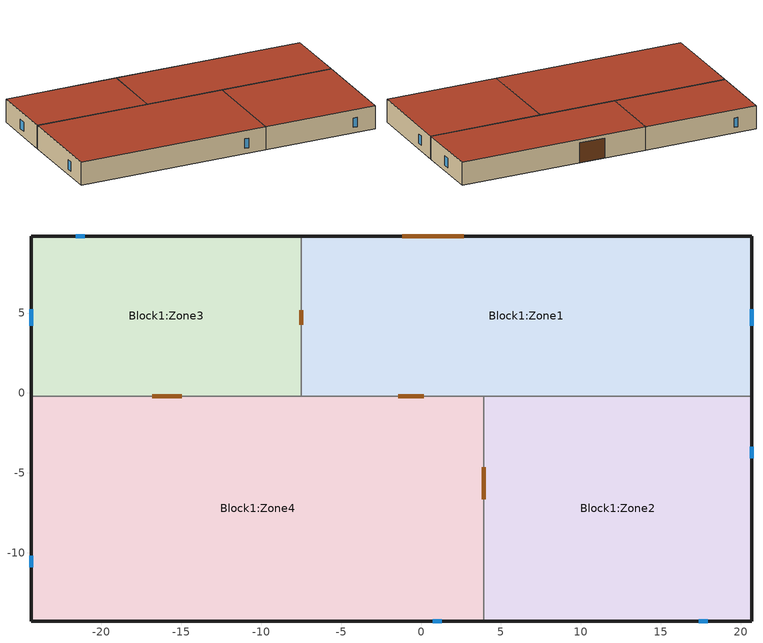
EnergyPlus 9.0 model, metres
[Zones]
Block1:Zone3
 floor ground (Project ground floor): -7.5,-0.19 -24.37,-0.19 -24.37,9.82 -7.5,9.82 z0
 wall outside (Project wall): -7.5,9.82 -24.37,9.82 -24.37,-0.19 z0:3.5
 wall to Block1:Zone1 (Project partition): -7.5,-0.19 -7.5,9.82 z0:3.5
 wall to Block1:Zone4 (Project partition): -24.37,-0.19 -7.5,-0.19 z0:3.5
 window x3 (1001): -21.05,9.82 -21.61,9.82 z0.84:2.26
 window (1001): -24.37,5.24 -24.37,4.2 z0.84:2.26
 door inside (Project internal door): -7.5,4.27 -7.5,5.16 z0:2.2; -16.82,-0.19 -14.96,-0.19 z0:2.94
 roof outside (Project flat roof): -24.37,-0.19 -7.5,-0.19 -7.5,9.82 -24.37,9.82 z3.5
Block1:Zone1
 floor ground (Project ground floor): 20.67,-0.19 -7.5,-0.19 -7.5,9.82 20.67,9.82 z0
 wall outside (Project wall): 20.67,-0.19 20.67,9.82 -7.5,9.82 z0:3.5
 wall to Block1:Zone4 (Project partition): -7.5,-0.19 3.91,-0.19 z0:3.5
 wall to Block1:Zone2 (Project partition): 3.91,-0.19 20.67,-0.19 z0:3.5
 window (1001): 20.67,4.2 20.67,5.24 z0.84:2.26
 door (Project external door): 2.67,9.82 -1.19,9.82 z0:3.02
 door inside (Project internal door): -1.44,-0.19 0.18,-0.19 z0:2.62
 roof outside (Project flat roof): -7.5,-0.19 20.67,-0.19 20.67,9.82 -7.5,9.82 z3.5
Block1:Zone4
 floor ground (Project ground floor): 3.91,-14.26 -24.37,-14.26 -24.37,-0.19 3.91,-0.19 z0
 wall outside (Project wall): -24.37,-0.19 -24.37,-14.26 3.91,-14.26 z0:3.5
 wall to Block1:Zone2 (Project partition): 3.91,-14.26 3.91,-0.19 z0:3.5
 window x2 (1001): -24.37,-10.19 -24.37,-10.9 z0.84:2.26
 window x5 (1001): 0.73,-14.26 1.3,-14.26 z0.84:2.26
 door inside (Project internal door): 3.91,-6.66 3.91,-4.65 z0:2.99
 roof outside (Project flat roof): -24.37,-14.26 3.91,-14.26 3.91,-0.19 -24.37,-0.19 z3.5
Block1:Zone2
 floor ground (Project ground floor): 20.67,-14.26 3.91,-14.26 3.91,-0.19 20.67,-0.19 z0
 wall outside (Project wall): 3.91,-14.26 20.67,-14.26 20.67,-0.19 z0:3.5
 window x2 (1001): 20.67,-4.07 20.67,-3.35 z0.84:2.26
 window x3 (1001): 17.37,-14.26 17.93,-14.26 z0.84:2.26
 roof outside (Project flat roof): 3.91,-14.26 20.67,-14.26 20.67,-0.19 3.91,-0.19 z3.5
[Site:Location]
lab_part1 (O1-O1:31-12)  (01-01:31-12): Latitude {deg}=45.22; Longitude {deg}=7.65; Time Zone {hr}=1; Elevation {m}=287
[Site:GroundTemperature:BuildingSurface]
18, 18, 18, 18, 18, 18, 18, 18, 18, 18, 18, 18
[Site:GroundTemperature:Deep]
14, 14, 14, 14, 14, 14, 14, 14, 14, 14, 14, 14
[Site:GroundTemperature:Shallow]
14, 14, 14, 14, 14, 14, 14, 14, 14, 14, 14, 14
[Site:GroundTemperature:FCfactorMethod]
1.99, 1.11, 2.67, 5.12, 11.52, 16.46, 19.79, 20.81, 19.08, 15.24, 10.12, 5.36
[Site:GroundReflectance]
0.2, 0.2, 0.2, 0.2, 0.2, 0.2, 0.2, 0.2, 0.2, 0.2, 0.2, 0.2
[Site:GroundReflectance:SnowModifier]
2, 2
[SizingPeriod:DesignDay] Day of Month=15; Humidity Condition Type=WetBulb; Barometric Pressure {Pa}=97924.4; Wind Direction {deg}=0; Rain Indicator=No; Snow Indicator=No
Name | Month | Day Type | Maximum Dry-Bulb Temperature {C} | Daily Dry-Bulb Temperature Range {deltaC} | Wetbulb or DewPoint at Maximum Dry-Bulb {C} | Wind Speed {m/s} | Daylight Saving Time Indicator | Solar Model Indicator | Sky Clearness
Summer Design Day in lab_part1 (O1-O1:31-12) Jul | 7 | SummerDesignDay | 32.1 | 11 | 22.8 | 0 | Yes | ASHRAEClearSky | 0.98
Summer Design Day in lab_part1 (O1-O1:31-12) Aug | 8 | SummerDesignDay | 32.8 | 11.5 | 23.5 | 0 | Yes | ASHRAEClearSky | 0.98
Summer Design Day in lab_part1 (O1-O1:31-12) Sep | 9 | SummerDesignDay | 29 | 11.5 | 20.2 | 0 | Yes | ASHRAEClearSky | 0.98
Winter Design Day in lab_part1 (O1-O1:31-12) | 1 | WinterDesignDay | -5.9 | 0 | -5.9 | 8.5 | No |  | 0
[Building]
Building: North Axis {deg}=0; Terrain=Suburbs; Loads Convergence Tolerance Value=.04; Temperature Convergence Tolerance Value {deltaC}=.4; Solar Distribution=FullExterior; Maximum Number of Warmup Days=25; Minimum Number of Warmup Days=6
[Material:NoMass] Roughness=Rough; Thermal Absorptance=0.9; Solar Absorptance=0.7; Visible Absorptance=0.7
Name | Thermal Resistance {m2-K/W}
3_RVAL_3 | .18
5_RVAL_2 | .15
[Construction]
Project ground floor: Urea Formaldehyde Foam_O.O869, Cast Concrete_O.1, Floor/Roof Screed_O.O7, Timber Flooring_O.O3
Project flat roof: Asphalt 1_O.O1, MW Glass Wool (rolls)_O.1445, 3_RVAL_3, Plasterboard_O.O13
Project partition: Gypsum Plasterboard_O.O25, 5_RVAL_2, Gypsum Plasterboard_O.O25
Project internal door; Project external door: Painted Oak_O.O35
Project wall: Brickwork Outer_O.1, XPS Extruded Polystyrene  - CO2 Blowing_O.O795, Concrete Block (Medium)_O.1, Gypsum Plastering_O.O13
1001: 3, 1001, 3, 1001, 3
[WindowMaterial:Gas]
1001: Gas Type=Air; Thickness {m}=.006
[WindowMaterial:Glazing]
3: Optical Data Type=SpectralAverage; Thickness {m}=.006; Solar Transmittance at Normal Incidence=.775; Front Side Solar Reflectance at Normal Incidence=.071; Back Side Solar Reflectance at Normal Incidence=.071; Visible Transmittance at Normal Incidence=.881; Front Side Visible Reflectance at Normal Incidence=.08; Back Side Visible Reflectance at Normal Incidence=.08; Infrared Transmittance at Normal Incidence=0; Front Side Infrared Hemispherical Emissivity=.84; Back Side Infrared Hemispherical Emissivity=.84; Conductivity {W/m-K}=.9; Dirt Correction Factor for Solar and Visible Transmittance=1
[Material] Roughness=Rough; Thermal Absorptance=0.9
Name | Thickness {m} | Conductivity {W/m-K} | Density {kg/m3} | Specific Heat {J/kg-K} | Solar Absorptance | Visible Absorptance
Urea Formaldehyde Foam_O.O869 | .0869 | 0.04 | 10 | 1400 | 0.6 | 0.6
Cast Concrete_O.1 | .1 | 1.13 | 2000 | 1000 | 0.6 | 0.6
Floor/Roof Screed_O.O7 | .07 | 0.41 | 1200 | 840 | 0.73 | 0.73
Timber Flooring_O.O3 | .03 | 0.14 | 650 | 1200 | 0.78 | 0.78
Asphalt 1_O.O1 | .01 | 0.7 | 2100 | 1000 | 0.85 | 0.9
MW Glass Wool (rolls)_O.1445 | .1445 | 0.04 | 12 | 840 | 0.6 | 0.6
Plasterboard_O.O13 | .013 | 0.25 | 2800 | 896 | 0.5 | 0.5
Gypsum Plasterboard_O.O25 | .025 | 0.25 | 900 | 1000 | 0.5 | 0.5
Painted Oak_O.O35 | .035 | 0.19 | 700 | 2390 | 0.5 | 0.5
Brickwork Outer_O.1 | .1 | 0.84 | 1700 | 800 | 0.7 | 0.7
XPS Extruded Polystyrene  - CO2 Blowing_O.O795 | .0795 | 0.034 | 35 | 1400 | 0.6 | 0.6
Concrete Block (Medium)_O.1 | .1 | 0.51 | 1400 | 1000 | 0.6 | 0.6
Gypsum Plastering_O.O13 | .013 | 0.4 | 1000 | 1000 | 0.5 | 0.5
[Zone] Type=1; Multiplier=1; Zone Inside Convection Algorithm=TARP; Part of Total Floor Area=Yes
Name | Volume {m3} | Floor Area {m2}
Block1:Zone3 | 554.6505 | 158.4716
Block1:Zone1 | 935.1362 | 267.1818
Block1:Zone4 | 1334.91 | 381.4023
Block1:Zone2 | 783.4269 | 223.8363
[PEOPLE] Number of People Calculation Method=People/Area; Fraction Radiant=.3; Sensible Heat Fraction=AutoCalculate; Carbon Dioxide Generation Rate {m3/s-W}=3.82e-08; Enable ASHRAE 55 Comfort Warnings=No; Mean Radiant Temperature Calculation Type=ZoneAveraged; Work Efficiency Schedule=Work efficiency; Clothing Insulation Calculation Method=ClothingInsulationSchedule; Air Velocity Schedule=AirVelocitySchedule
Name | Zone or ZoneList | Number of People Schedule | People per Zone Floor Area {person/m2} | Activity Level Schedule | Clothing Insulation Schedule
People Block1:Zone3 | Block1:Zone3 | Dwell_DomCommonAreas_Occ | 0.019646 | Activity Schedule 66 | Clothing Schedule 66
People Block1:Zone1 | Block1:Zone1 | Dwell_DomKitchen_Occ | 0.0237037 | Activity Schedule 73 | Clothing Schedule 73
People Block1:Zone4 | Block1:Zone4 | Dwell_DomCommonAreas_Occ | 0.019646 | Activity Schedule 81 | Clothing Schedule 81
People Block1:Zone2 | Block1:Zone2 | Dwell_DomCommonAreas_Occ | 0.019646 | Activity Schedule 89 | Clothing Schedule 89
[Lights] Design Level Calculation Method=Watts/Area; Return Air Fraction=0; Fraction Radiant=.42; Fraction Visible=.18; Fraction Replaceable=1
Name | Zone or ZoneList | Schedule | Watts per Zone Floor Area {W/m2}
Block1:Zone3 | Block1:Zone3 | Dwell_DomCommonAreas_Light | 5
Block1:Zone1 | Block1:Zone1 | Dwell_DomKitchen_Light | 15
Block1:Zone4 | Block1:Zone4 | Dwell_DomCommonAreas_Light | 5
Block1:Zone2 | Block1:Zone2 | Dwell_DomCommonAreas_Light | 5
[OtherEquipment] Fuel Type=Electricity; Design Level Calculation Method=Watts/Area; Fraction Latent=0; Fraction Radiant=.2; Fraction Lost=0; Carbon Dioxide Generation Rate {m3/s-W}=0
Name | Zone or ZoneList | Schedule | Power per Zone Floor Area {W/m2}
Block1:Zone3 Equipment gain 1 | Block1:Zone3 | Dwell_DomCommonAreas_Equip | 2.16
Block1:Zone1 Equipment gain 1 | Block1:Zone1 | Dwell_DomKitchen_Equip | 30.28
Block1:Zone4 Equipment gain 1 | Block1:Zone4 | Dwell_DomCommonAreas_Equip | 2.16
Block1:Zone2 Equipment gain 1 | Block1:Zone2 | Dwell_DomCommonAreas_Equip | 2.16
[ZoneInfiltration:DesignFlowRate] Schedule=On 24/7; Design Flow Rate Calculation Method=Flow/zone; Constant Term Coefficient=1; Temperature Term Coefficient=0; Velocity Term Coefficient=0; Velocity Squared Term Coefficient=0
Name | Zone or ZoneList | Design Flow Rate {m3/s}
Block1:Zone3 Infiltration | Block1:Zone3 | .107849
Block1:Zone1 Infiltration | Block1:Zone1 | .181832
Block1:Zone4 Infiltration | Block1:Zone4 | .259565
Block1:Zone2 Infiltration | Block1:Zone2 | .152333
[ZoneVentilation:DesignFlowRate] Design Flow Rate Calculation Method=Flow/zone; Ventilation Type=NATURAL; Fan Pressure Rise {Pa}=0; Fan Total Efficiency=1; Constant Term Coefficient=1; Temperature Term Coefficient=0; Velocity Term Coefficient=0; Velocity Squared Term Coefficient=0; Minimum Indoor Temperature {C}=24; Maximum Indoor Temperature {C}=100; Delta Temperature {deltaC}=0; Minimum Outdoor Temperature {C}=-100; Maximum Outdoor Temperature {C}=100; Maximum Wind Speed {m/s}=40
Name | Zone or ZoneList | Schedule | Design Flow Rate {m3/s}
Block1:Zone3 Nat Vent | Block1:Zone3 | Dwell_DomCommonAreas_Occ | .770348
Block1:Zone1 Nat Vent | Block1:Zone1 | Dwell_DomKitchen_Occ | 1.2988
Block1:Zone4 Nat Vent | Block1:Zone4 | Dwell_DomCommonAreas_Occ | 1.854039
Block1:Zone2 Nat Vent | Block1:Zone2 | Dwell_DomCommonAreas_Occ | 1.088093
[WaterUse:Equipment]
DHW Block1:Zone1: Peak Flow Rate {m3/s}=2.05074e-05; Flow Rate Fraction Schedule=Dwell_DomKitchen_Occ; Target Temperature Schedule=DHW Supply Temperature Block1:Zone1; Hot Water Supply Temperature Schedule=DHW Supply Temperature Block1:Zone1; Cold Water Supply Temperature Schedule=DHW Mains Temperature Block1:Zone1; Zone=Block1:Zone1
[Sizing:Zone] Zone Cooling Design Supply Air Temperature Input Method=SupplyAirTemperature; Zone Cooling Design Supply Air Temperature {C}=12; Zone Cooling Design Supply Air Temperature Difference {deltaC}=0; Zone Heating Design Supply Air Temperature Input Method=SupplyAirTemperature; Zone Heating Design Supply Air Temperature {C}=35; Zone Heating Design Supply Air Temperature Difference {deltaC}=0; Zone Cooling Design Supply Air Humidity Ratio {kgWater/kgDryAir}=0.0077; Zone Heating Design Supply Air Humidity Ratio {kgWater/kgDryAir}=0.0156; Zone Heating Sizing Factor=1.25; Zone Cooling Sizing Factor=1.15; Cooling Design Air Flow Method=DesignDay; Cooling Minimum Air Flow Fraction=0; Heating Design Air Flow Method=DesignDay
Name | Design Specification Outdoor Air Object | Design Specification Zone Air Distribution Object
Block1:Zone3 | Block1:Zone3 | Block1:Zone3
Block1:Zone1 | Block1:Zone1 | Block1:Zone1
Block1:Zone4 | Block1:Zone4 | Block1:Zone4
Block1:Zone2 | Block1:Zone2 | Block1:Zone2
[DesignSpecification:ZoneAirDistribution] Zone Air Distribution Effectiveness in Cooling Mode=1; Zone Air Distribution Effectiveness in Heating Mode=1
Block1:Zone3; Block1:Zone1; Block1:Zone4; Block1:Zone2
[DesignSpecification:OutdoorAir] Outdoor Air Method=Sum; Outdoor Air Flow per Zone Floor Area {m3/s-m2}=0; Outdoor Air Flow per Zone {m3/s}=0; Outdoor Air Flow Air Changes per Hour {1/hr}=0
Name | Outdoor Air Flow per Person {m3/s-person} | Outdoor Air Schedule
Block1:Zone3; Block1:Zone4; Block1:Zone2 | .01 | Dwell_DomCommonAreas_Occ
Block1:Zone1 | .012 | Dwell_DomKitchen_Occ
[ZoneControl:Thermostat] Control Type Schedule=Zone Control Type Sched
Name | Zone or ZoneList | Control 1
Block1:Zone3 Thermostat | Block1:Zone3 | Dual Setpoint - Zone Block1:Zone3
Block1:Zone1 Thermostat | Block1:Zone1 | Dual Setpoint - Zone Block1:Zone1
Block1:Zone4 Thermostat | Block1:Zone4 | Dual Setpoint - Zone Block1:Zone4
Block1:Zone2 Thermostat | Block1:Zone2 | Dual Setpoint - Zone Block1:Zone2
[ThermostatSetpoint:DualSetpoint]
Name | Heating Setpoint Temperature Schedule | Cooling Setpoint Temperature Schedule
Dual Setpoint - Zone Block1:Zone3 | Block1:Zone3 Heating Setpoint Schedule | Block1:Zone3 Cooling SP Sch
Dual Setpoint - Zone Block1:Zone1 | Block1:Zone1 Heating Setpoint Schedule | Block1:Zone1 Cooling SP Sch
Dual Setpoint - Zone Block1:Zone4 | Block1:Zone4 Heating Setpoint Schedule | Block1:Zone4 Cooling SP Sch
Dual Setpoint - Zone Block1:Zone2 | Block1:Zone2 Heating Setpoint Schedule | Block1:Zone2 Cooling SP Sch
[Zone equipment]
Block1:Zone3: Block1:Zone3 Ideal Loads Air
Block1:Zone1: Block1:Zone1 Ideal Loads Air
Block1:Zone4: Block1:Zone4 Ideal Loads Air
Block1:Zone2: Block1:Zone2 Ideal Loads Air
[ZoneHVAC:IdealLoadsAirSystem] Maximum Heating Supply Air Temperature {C}=35; Minimum Cooling Supply Air Temperature {C}=12; Maximum Heating Supply Air Humidity Ratio {kgWater/kgDryAir}=0.0156; Minimum Cooling Supply Air Humidity Ratio {kgWater/kgDryAir}=0.0077; Heating Limit=LimitCapacity; Maximum Heating Air Flow Rate {m3/s}=Autosize; Maximum Sensible Heating Capacity {W}=Autosize; Cooling Limit=LimitFlowRateAndCapacity; Maximum Cooling Air Flow Rate {m3/s}=Autosize; Maximum Total Cooling Capacity {W}=Autosize; Dehumidification Control Type=None; Humidification Control Type=None; Outdoor Air Economizer Type=NoEconomizer; Heat Recovery Type=None
Name | Heating Availability Schedule | Cooling Availability Schedule | Design Specification Outdoor Air Object
Block1:Zone3 Ideal Loads Air | Block1:Zone3 Heating Availability Sch | Block1:Zone3 Cooling Availability Sch | Block1:Zone3
Block1:Zone1 Ideal Loads Air | Block1:Zone1 Heating Availability Sch | Block1:Zone1 Cooling Availability Sch | Block1:Zone1
Block1:Zone4 Ideal Loads Air | Block1:Zone4 Heating Availability Sch | Block1:Zone4 Cooling Availability Sch | Block1:Zone4
Block1:Zone2 Ideal Loads Air | Block1:Zone2 Heating Availability Sch | Block1:Zone2 Cooling Availability Sch | Block1:Zone2
[Schedule:Compact]
Work efficiency: Through: 12/31, For: AllDays, Until: 24:00, 0
AirVelocitySchedule: Through: 12/31, For: AllDays, Until: 24:00, .137
On 24/7: Through: 12/31, For: AllDays, Until: 24:00, 1
Dwell_DomKitchen_Occ: Through: 31 Dec, For: Weekdays SummerDesignDay, Until: 07:00, 0, Until: 10:00, 1, Until: 19:00, 0, Until: 23:00, 0.2, Until: 24:00, 0, For: Weekends, Until: 07:00, 0, Until: 10:00, 1, Until: 19:00, 0, Until: 23:00, 0.2, Until: 24:00, 0, For: Holidays, Until: 07:00, 0, Until: 10:00, 1, Until: 19:00, 0, Until: 23:00, 0.2, Until: 24:00, 0, For: WinterDesignDay AllOtherDays, Until: 24:00, 0
Dwell_DomKitchen_Light: Through: 31 Dec, For: Weekdays SummerDesignDay, Until: 07:00, 0, Until: 10:00, 1, Until: 19:00, 0, Until: 23:00, 1, Until: 24:00, 0, For: Weekends, Until: 07:00, 0, Until: 10:00, 1, Until: 19:00, 0, Until: 23:00, 1, Until: 24:00, 0, For: Holidays, Until: 07:00, 0, Until: 10:00, 1, Until: 19:00, 0, Until: 23:00, 1, Until: 24:00, 0, For: WinterDesignDay AllOtherDays, Until: 24:00, 0
Dwell_DomKitchen_Equip: Through: 31 Dec, For: Weekdays SummerDesignDay, Until: 07:00, 0.06605, Until: 10:00, 1, Until: 19:00, 0.06605, Until: 23:00, 0.25284, Until: 24:00, 0.06605, For: Weekends, Until: 07:00, 0.06605, Until: 10:00, 1, Until: 19:00, 0.06605, Until: 23:00, 0.25284, Until: 24:00, 0.06605, For: Holidays, Until: 07:00, 0.06605, Until: 10:00, 1, Until: 19:00, 0.06605, Until: 23:00, 0.25284, Until: 24:00, 0.06605, For: WinterDesignDay AllOtherDays, Until: 24:00, 0
Dwell_DomCommonAreas_Occ: Through: 31 Dec, For: Weekdays SummerDesignDay, Until: 07:00, 0, Until: 08:00, 0.5, Until: 09:00, 1, Until: 10:00, 0.5, Until: 17:00, 0, Until: 18:00, 0.25, Until: 19:00, 0.5, Until: 20:00, 0.75, Until: 22:00, 1, Until: 23:00, 0.75, Until: 24:00, 0.25, For: Weekends, Until: 09:00, 0, Until: 21:00, 1, Until: 24:00, 0, For: Holidays, Until: 09:00, 0, Until: 21:00, 1, Until: 24:00, 0, For: WinterDesignDay AllOtherDays, Until: 24:00, 0
Dwell_DomCommonAreas_Light: Through: 31 Dec, For: Weekdays SummerDesignDay, Until: 07:00, 0, Until: 10:00, 1, Until: 17:00, 0, Until: 24:00, 1, For: Weekends, Until: 09:00, 0, Until: 21:00, 1, Until: 24:00, 0, For: Holidays, Until: 09:00, 0, Until: 21:00, 1, Until: 24:00, 0, For: WinterDesignDay AllOtherDays, Until: 24:00, 0
Dwell_DomCommonAreas_Equip: Through: 31 Dec, For: Weekdays SummerDesignDay, Until: 07:00, 0.0463, Until: 23:00, 1, Until: 24:00, 0.33241, For: Weekends, Until: 07:00, 0.0463, Until: 23:00, 1, Until: 24:00, 0.33241, For: Holidays, Until: 07:00, 0.0463, Until: 23:00, 1, Until: 24:00, 0.33241, For: WinterDesignDay AllOtherDays, Until: 24:00, 0
Activity Schedule 66; Activity Schedule 81; Activity Schedule 89: Through: 12/31, For: AllDays, Until: 24:00, 162
Clothing Schedule 66; Clothing Schedule 73; Clothing Schedule 81; Clothing Schedule 89: Through: 4/1, For: AllDays, Until: 24:00, 1, Through: 9/30, For: AllDays, Until: 24:00, .5, Through: 12/31, For: AllDays, Until: 24:00, 1
Activity Schedule 73: Through: 12/31, For: AllDays, Until: 24:00, 144
DHW Supply Temperature Block1:Zone1: Through: 12/31, For: AllDays, Until: 24:00, 65
DHW Mains Temperature Block1:Zone1: Through: 12/31, For: AllDays, Until: 24:00, 10
Block1:Zone3 Heating Setpoint Schedule; Block1:Zone4 Heating Setpoint Schedule; Block1:Zone2 Heating Setpoint Schedule: Through: 31 Dec, For: Weekdays SummerDesignDay, Until: 05:00, 12, Until: 10:00, 18, Until: 15:00, 12, Until: 24:00, 18, For: WinterDesignDay, Until: 24:00, 18, For: Weekends, Until: 07:00, 12, Until: 21:00, 18, Until: 24:00, 12, For: Holidays, Until: 07:00, 12, Until: 21:00, 18, Until: 24:00, 12, For: AllOtherDays, Until: 24:00, -50
Block1:Zone3 Heating Availability Sch; Block1:Zone4 Heating Availability Sch; Block1:Zone2 Heating Availability Sch: Through: 31 Dec, For: Weekdays SummerDesignDay, Until: 05:00, 1, Until: 10:00, 1, Until: 15:00, 1, Until: 24:00, 1, For: WinterDesignDay, Until: 24:00, 1, For: Weekends, Until: 07:00, 1, Until: 21:00, 1, Until: 24:00, 1, For: Holidays, Until: 07:00, 1, Until: 21:00, 1, Until: 24:00, 1, For: AllOtherDays, Until: 24:00, 0
Block1:Zone3 Cooling SP Sch; Block1:Zone4 Cooling SP Sch; Block1:Zone2 Cooling SP Sch: Through: 31 Dec, For: Weekdays SummerDesignDay, Until: 05:00, 100, Until: 10:00, 25, Until: 15:00, 100, Until: 24:00, 25, For: Weekends, Until: 07:00, 100, Until: 21:00, 25, Until: 24:00, 100, For: Holidays, Until: 07:00, 100, Until: 21:00, 25, Until: 24:00, 100, For: WinterDesignDay AllOtherDays, Until: 24:00, 100
Block1:Zone3 Cooling Availability Sch; Block1:Zone4 Cooling Availability Sch; Block1:Zone2 Cooling Availability Sch: Through: 31 Dec, For: Weekdays SummerDesignDay, Until: 05:00, 0, Until: 10:00, 1, Until: 15:00, 0, Until: 24:00, 1, For: Weekends, Until: 07:00, 0, Until: 21:00, 1, Until: 24:00, 0, For: Holidays, Until: 07:00, 0, Until: 21:00, 1, Until: 24:00, 0, For: WinterDesignDay AllOtherDays, Until: 24:00, 0
Block1:Zone1 Heating Setpoint Schedule: Through: 31 Dec, For: Weekdays SummerDesignDay, Until: 05:00, 12, Until: 10:00, 18, Until: 17:00, 12, Until: 23:00, 18, Until: 24:00, 12, For: WinterDesignDay, Until: 24:00, 18, For: Weekends, Until: 05:00, 12, Until: 10:00, 18, Until: 17:00, 12, Until: 23:00, 18, Until: 24:00, 12, For: Holidays, Until: 05:00, 12, Until: 10:00, 18, Until: 17:00, 12, Until: 23:00, 18, Until: 24:00, 12, For: AllOtherDays, Until: 24:00, -50
Block1:Zone1 Heating Availability Sch: Through: 31 Dec, For: Weekdays SummerDesignDay, Until: 05:00, 1, Until: 10:00, 1, Until: 17:00, 1, Until: 23:00, 1, Until: 24:00, 1, For: WinterDesignDay, Until: 24:00, 1, For: Weekends, Until: 05:00, 1, Until: 10:00, 1, Until: 17:00, 1, Until: 23:00, 1, Until: 24:00, 1, For: Holidays, Until: 05:00, 1, Until: 10:00, 1, Until: 17:00, 1, Until: 23:00, 1, Until: 24:00, 1, For: AllOtherDays, Until: 24:00, 0
Block1:Zone1 Cooling SP Sch: Through: 31 Dec, For: Weekdays SummerDesignDay, Until: 05:00, 100, Until: 10:00, 25, Until: 17:00, 100, Until: 24:00, 25, For: Weekends, Until: 05:00, 100, Until: 10:00, 25, Until: 17:00, 100, Until: 24:00, 25, For: Holidays, Until: 05:00, 100, Until: 10:00, 25, Until: 17:00, 100, Until: 24:00, 25, For: WinterDesignDay AllOtherDays, Until: 24:00, 100
Block1:Zone1 Cooling Availability Sch: Through: 31 Dec, For: Weekdays SummerDesignDay, Until: 05:00, 0, Until: 10:00, 1, Until: 17:00, 0, Until: 24:00, 1, For: Weekends, Until: 05:00, 0, Until: 10:00, 1, Until: 17:00, 0, Until: 24:00, 1, For: Holidays, Until: 05:00, 0, Until: 10:00, 1, Until: 17:00, 0, Until: 24:00, 1, For: WinterDesignDay AllOtherDays, Until: 24:00, 0
[Schedule:Day:Hourly]
Summer Control Type Day Sch; Winter Control Type Day Sch: 4, 4, 4, 4, 4, 4, 4, 4, 4, 4, 4, 4, 4, 4, 4, 4, 4, 4, 4, 4, 4, 4, 4, 4
[Schedule:Week:Daily]
Summer Control Type Week Sch: Summer Control Type Day Sch, Summer Control Type Day Sch, Summer Control Type Day Sch, Summer Control Type Day Sch, Summer Control Type Day Sch, Summer Control Type Day Sch, Summer Control Type Day Sch, Summer Control Type Day Sch, Summer Control Type Day Sch, Summer Control Type Day Sch, Summer Control Type Day Sch, Summer Control Type Day Sch
Winter Control Type Week Sch: Winter Control Type Day Sch, Winter Control Type Day Sch, Winter Control Type Day Sch, Winter Control Type Day Sch, Winter Control Type Day Sch, Winter Control Type Day Sch, Winter Control Type Day Sch, Winter Control Type Day Sch, Winter Control Type Day Sch, Winter Control Type Day Sch, Winter Control Type Day Sch, Winter Control Type Day Sch
[Schedule:Year]
Zone Control Type Sched: Winter Control Type Week Sch, 1, 1, 3, 31, Summer Control Type Week Sch, 4, 1, 9, 30, Winter Control Type Week Sch, 10, 1, 12, 31
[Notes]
Hourly weather file: C:\ProgramData\DesignBuilder\Weather Data\ITA_TORINO-CASELLE_IGDG.epw
